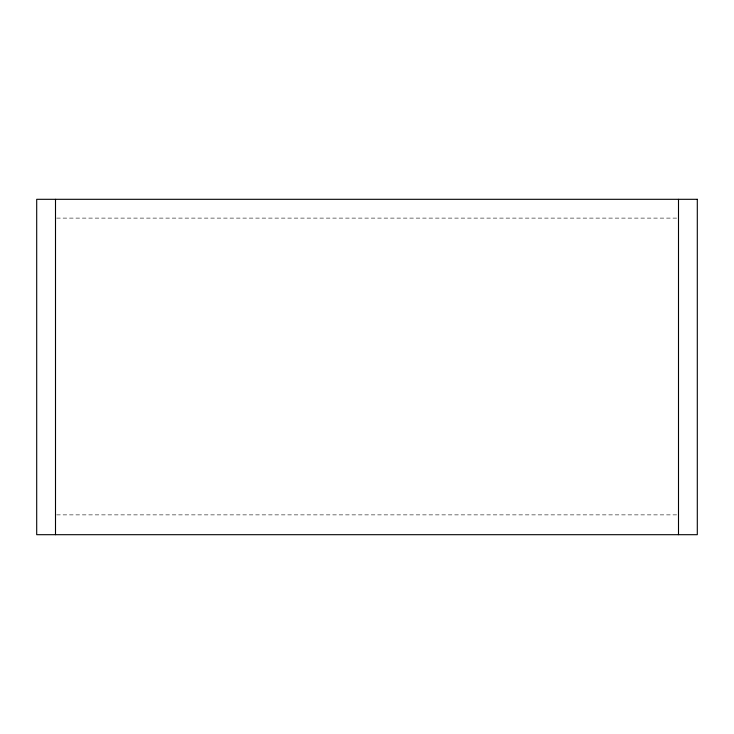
<?xml version="1.0" encoding="UTF-8"?>
<svg xmlns="http://www.w3.org/2000/svg" width="734" height="734" viewBox="0 0 734 734"><rect width="100%" height="100%" fill="white"/><g stroke="black" fill="none" stroke-linecap="round" stroke-linejoin="round"><path stroke-width="0.55" stroke-dasharray="3.67 2.75" d="M56.646 218.108L677.354 218.108M56.646 514.873L677.354 514.873"/><path stroke-width="1.1" d="M678.5 199.309L678.5 534.691M55.5 199.309L55.5 534.691M697.3 199.309L36.7 199.309L36.7 534.691L697.3 534.691L697.3 199.309"/></g></svg>
